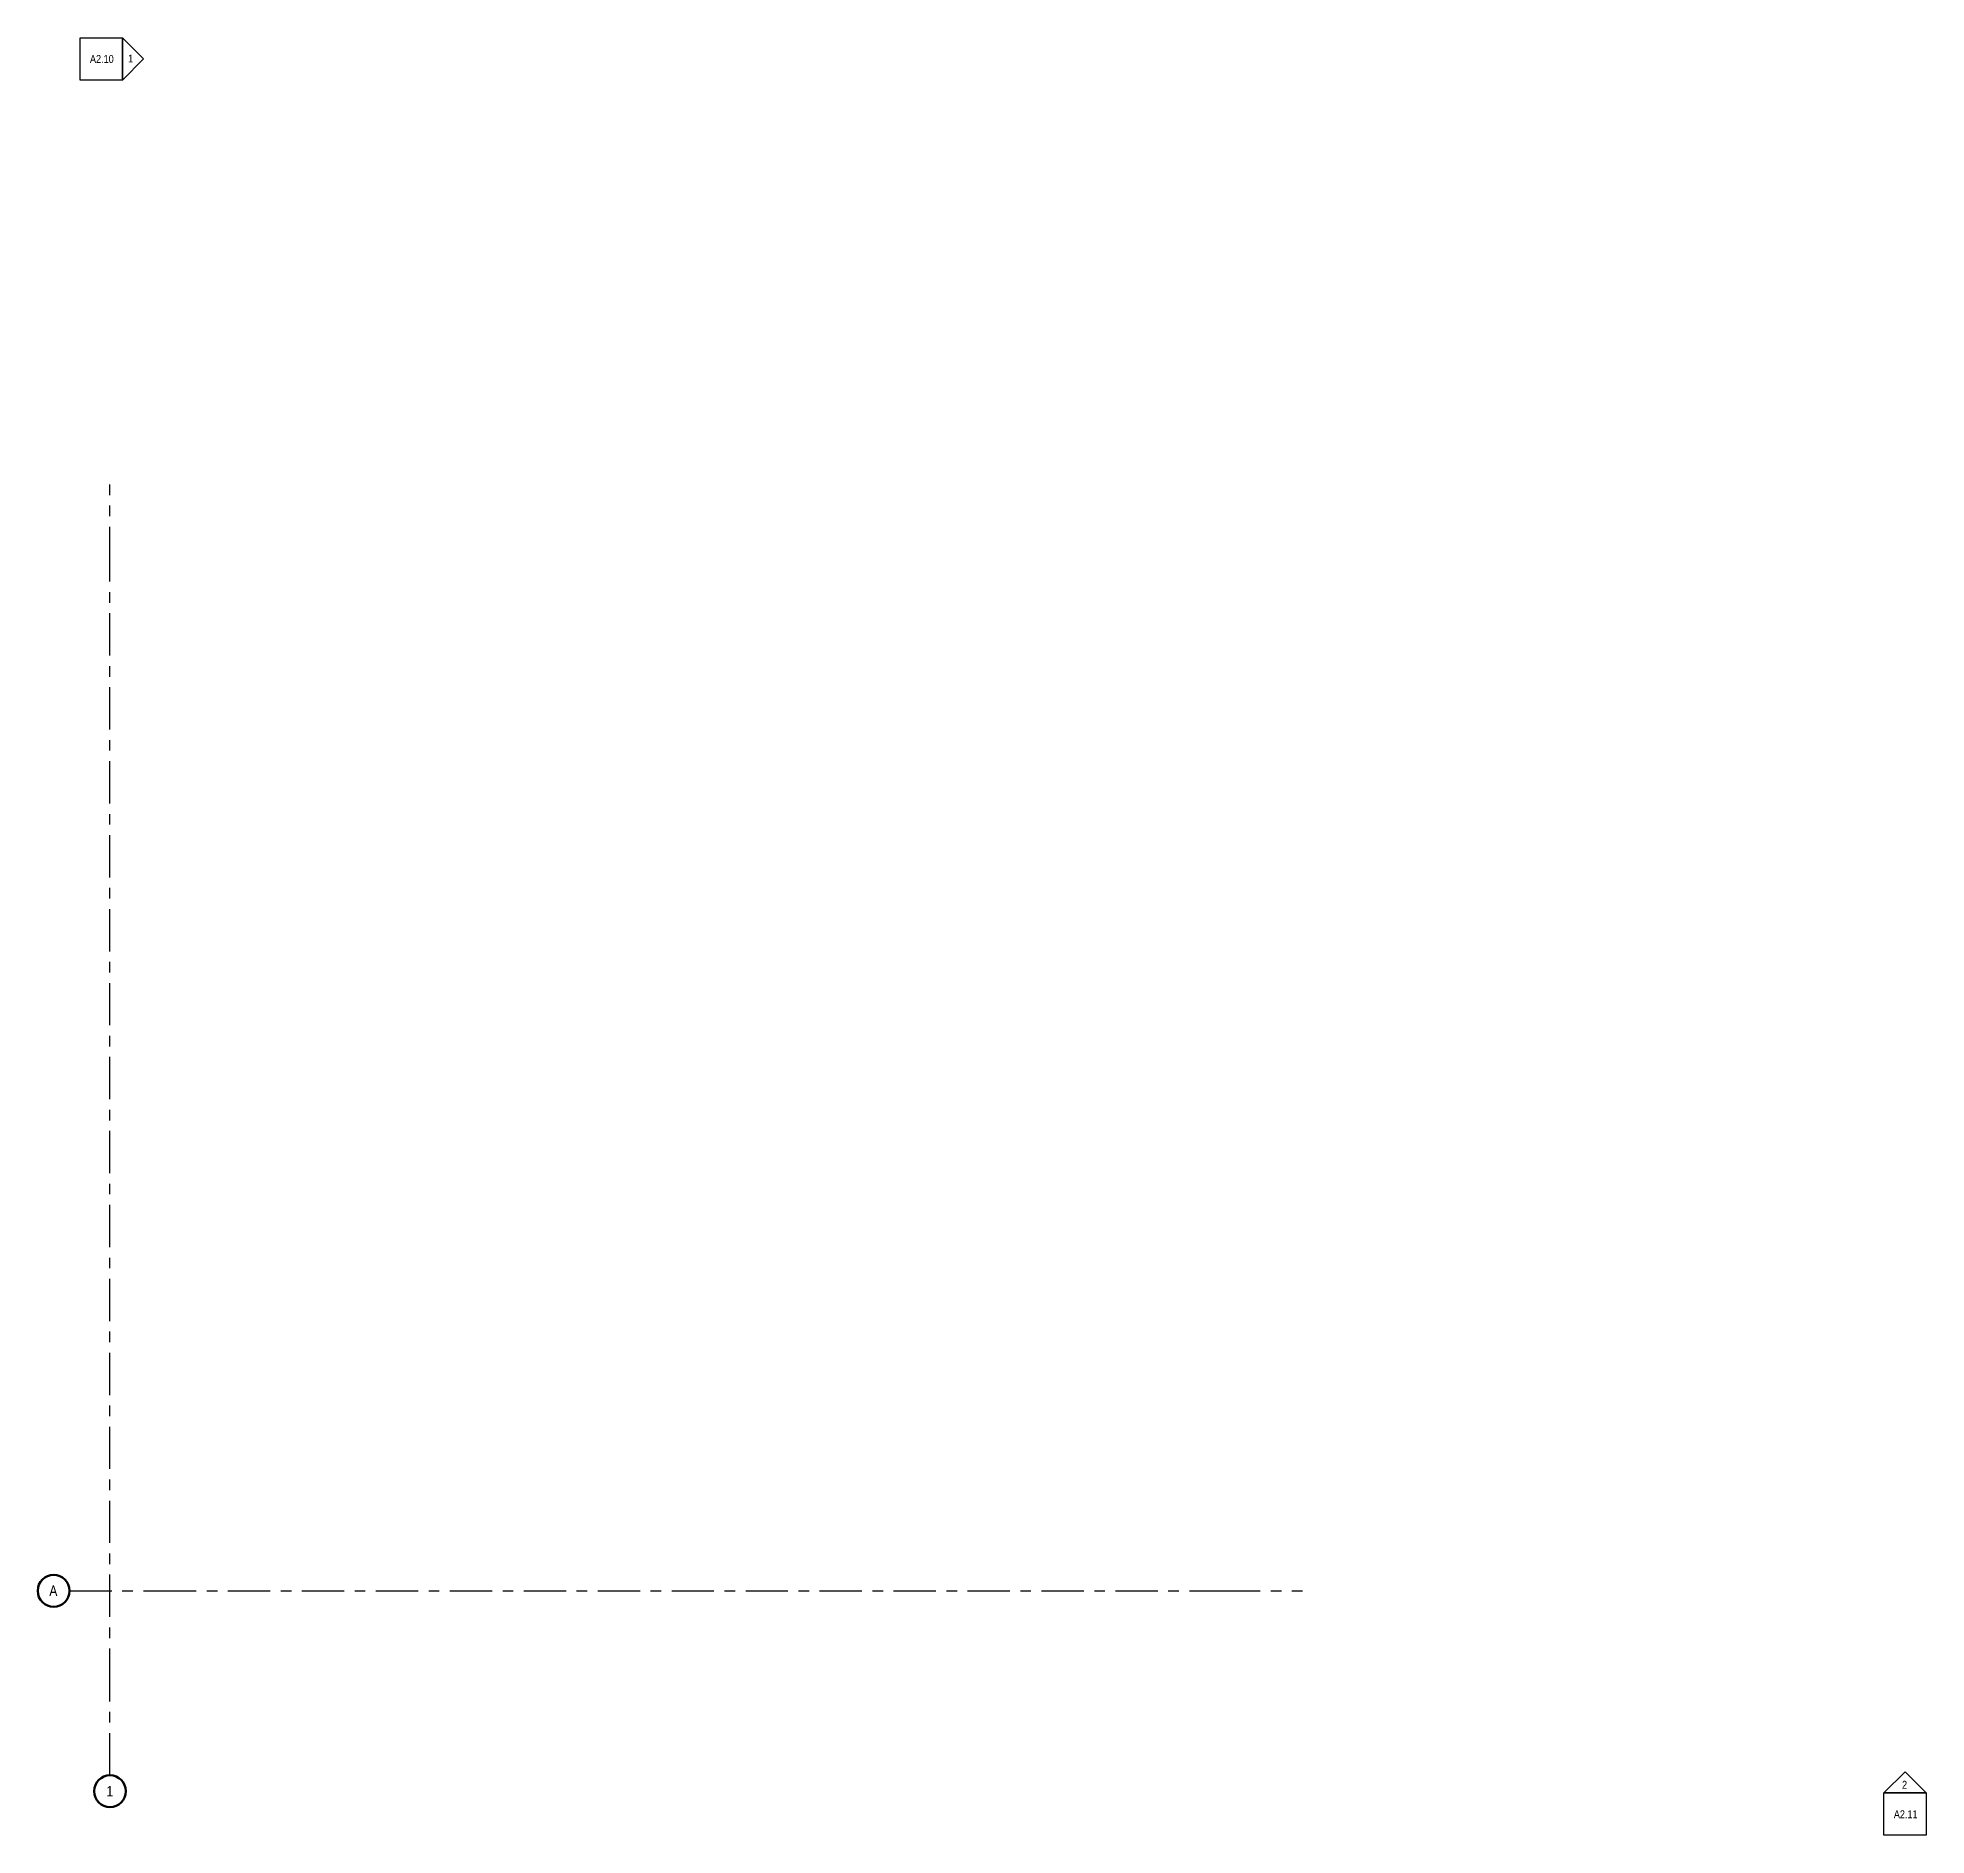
# Model space of a CAD drawing. Header units: inches. Extents: x -2576 to 2917, y -1900 to 2456.
# Drawn here: x -2576 to -431, y -1900 to 142 of the extents above; entities outside this region: 8.
import ezdxf

# ---------------------------------------------------------------- set-up
doc = ezdxf.new("R2010")
doc.units = ezdxf.units.IN
doc.header["$MEASUREMENT"] = 0
doc.linetypes.add('Grid Line', pattern=[84, 48, -12, 12, -12])
for name, color, linetype, lineweight in [('G-ANNO-SYMB', 111, 'Continuous', 9), ('S-GRID', 1, 'Continuous', 9), ('S-GRID-IDEN', 1, 'Continuous', 50)]:
    doc.layers.add(name, color=color, linetype=linetype, lineweight=lineweight)
doc.styles.add('Arial Narrow', font='ARIALN.TTF', dxfattribs={"height": 9})
doc.styles.add('Arial Narrow_1', font='ARIALN.TTF', dxfattribs={"height": 12})

# ---------------------------------------------------------------- blocks, each defined once
blk = doc.blocks.new('Elevation - Detail Number_CE_-134675-LEVEL 2')
at = {"layer": 'G-ANNO-SYMB', "lineweight": 25}
for p, q in [((-0.25, -0.25), (-0.25, 0.25)), ((-0.25, 0.25), (0.25, 0.25)), ((0.25, 0.25), (0.25, -0.25)), ((0.25, -0.25), (-0.25, -0.25))]:
    blk.add_line(p, q, dxfattribs=at)
blk = doc.blocks.new('Elevation - Detail Number_CE_-46063-LEVEL 2')
at = {"layer": 'G-ANNO-SYMB', "lineweight": 25}
for p, q in [((0, 0.25), (-0.25, 0)), ((0.25, 0), (0, 0.25)), ((-0.25, 0), (0.25, 0))]:
    blk.add_line(p, q, dxfattribs=at)
blk = doc.blocks.new('Grid - Grid Head-Circle_CE_-46466-LEVEL 2')
at = {"layer": 'S-GRID-IDEN'}
blk.add_circle((0, 0), 0.188, dxfattribs=at)

msp = doc.modelspace()

# ---------------------------------------------------------------- linework, layer by layer
at = {"layer": 'S-GRID', "linetype": 'Grid Line', "lineweight": 25}
for p, q in [((-2494.1, -461.3), (-2494.1, -365.3)), ((-2494.1, -1735.7), (-2494.1, -461.3)), ((-2444.1, -1622.1), (-1235.7, -1622.1)), ((-1235.7, -1622.1), (-1139.7, -1622.1))]:
    msp.add_line(p, q, dxfattribs=at)

# ---------------------------------------------------------------- block references
at = {"layer": 'G-ANNO-SYMB', "lineweight": 25, "xscale": 95.99999999999994, "yscale": 95.99999999999994, "zscale": 95.99999999999994}
for name, p, rotation in [('Elevation - Detail Number_CE_-134675-LEVEL 2', (-196, 2431.9), 89.99999999999991), ('Elevation - Detail Number_CE_-46063-LEVEL 2', (-196, 2407.9), 180), ('Elevation - Detail Number_CE_-134675-LEVEL 2', (2892.8, 147.4), 89.99999999999969), ('Elevation - Detail Number_CE_-134675-LEVEL 2', (-2504, 118.1), 89.99999999999991), ('Elevation - Detail Number_CE_-134675-LEVEL 2', (-455.3, -1875.7), 89.99999999999966)]:
    msp.add_blockref(name, p, dxfattribs=dict(at, rotation=rotation))
at = {"layer": 'G-ANNO-SYMB', "lineweight": 25, "extrusion": (0, 0, -1), "xscale": 95.99999999999994, "yscale": 95.99999999999994, "zscale": 95.99999999999994}
msp.add_blockref('Elevation - Detail Number_CE_-46063-LEVEL 2', (455.3, -1851.7), dxfattribs=at)
at = {"layer": 'S-GRID-IDEN', "xscale": 95.99999999999994, "yscale": 95.99999999999994, "zscale": 95.99999999999994, "rotation": 269.9999999999995}
msp.add_blockref('Grid - Grid Head-Circle_CE_-46466-LEVEL 2', (-2558.1, -1622.1), dxfattribs=at)
at = {"layer": 'S-GRID-IDEN', "xscale": 95.99999999999994, "yscale": 95.99999999999994, "zscale": 95.99999999999994}
msp.add_blockref('Grid - Grid Head-Circle_CE_-46466-LEVEL 2', (-2494.1, -1849.7), dxfattribs=at)

# ---------------------------------------------------------------- next in the draw order: texts
at = {"layer": 'G-ANNO-SYMB', "char_height": 9, "attachment_point": 1, "style": 'Arial Narrow', "bg_fill": 3, "box_fill_scale": 1.25, "bg_fill_color": 9, "bg_fill_true_color": 13158600, "bg_fill_transparency": 0}
for s, insert, width in [('A2.11', (-208.8, 2436.3), 33.027), ('1', (-199.5, 2402.9), 6.969), ('A2.10', (2880, 151.8), 33.027), ('A2.10', (-2516.8, 122.5), 33.027), ('2', (-458.8, -1837.9), 6.969), ('A2.11', (-468.1, -1871.4), 33.027)]:
    msp.add_mtext(s, dxfattribs=dict(at, insert=insert, width=width))
at = {"layer": 'S-GRID-IDEN', "lineweight": 9, "char_height": 12, "attachment_point": 1, "style": 'Arial Narrow_1', "bg_fill": 3, "box_fill_scale": 1.25, "bg_fill_color": 9, "bg_fill_true_color": 13158600, "bg_fill_transparency": 0}
for s, insert, width in [('A', (-2563, -1616), 11.211), ('1', (-2498.1, -1843.7), 9.393)]:
    msp.add_mtext(s, dxfattribs=dict(at, insert=insert, width=width))

# ---------------------------------------------------------------- next in the draw order: linework, layer by layer
at = {"layer": 'S-GRID', "linetype": 'Grid Line', "lineweight": 25}
for p, q in [((-2540.1, -1622.1), (-2444.1, -1622.1)), ((-2494.1, -1831.7), (-2494.1, -1735.7))]:
    msp.add_line(p, q, dxfattribs=at)

# ---------------------------------------------------------------- next in the draw order: block references
at = {"layer": 'G-ANNO-SYMB', "lineweight": 25, "xscale": 95.99999999999994, "yscale": 95.99999999999994, "zscale": 95.99999999999994, "rotation": 89.99999999999969}
msp.add_blockref('Elevation - Detail Number_CE_-46063-LEVEL 2', (2868.8, 147.4), dxfattribs=at)
at = {"layer": 'G-ANNO-SYMB', "lineweight": 25, "extrusion": (0, 0, -1), "xscale": 95.99999999999994, "yscale": 95.99999999999994, "zscale": 95.99999999999994, "rotation": 90.00000000000011}
msp.add_blockref('Elevation - Detail Number_CE_-46063-LEVEL 2', (2480, 118.1), dxfattribs=at)

# ---------------------------------------------------------------- next in the draw order: texts
at = {"layer": 'G-ANNO-SYMB', "char_height": 9, "width": 6.969, "attachment_point": 1, "style": 'Arial Narrow', "bg_fill": 3, "box_fill_scale": 1.25, "bg_fill_color": 9, "bg_fill_true_color": 13158600, "bg_fill_transparency": 0}
for s, insert in [('2', (2856.4, 152.3)), ('1', (-2473.5, 123))]:
    msp.add_mtext(s, dxfattribs=dict(at, insert=insert))

doc.saveas('drawing.dxf')
